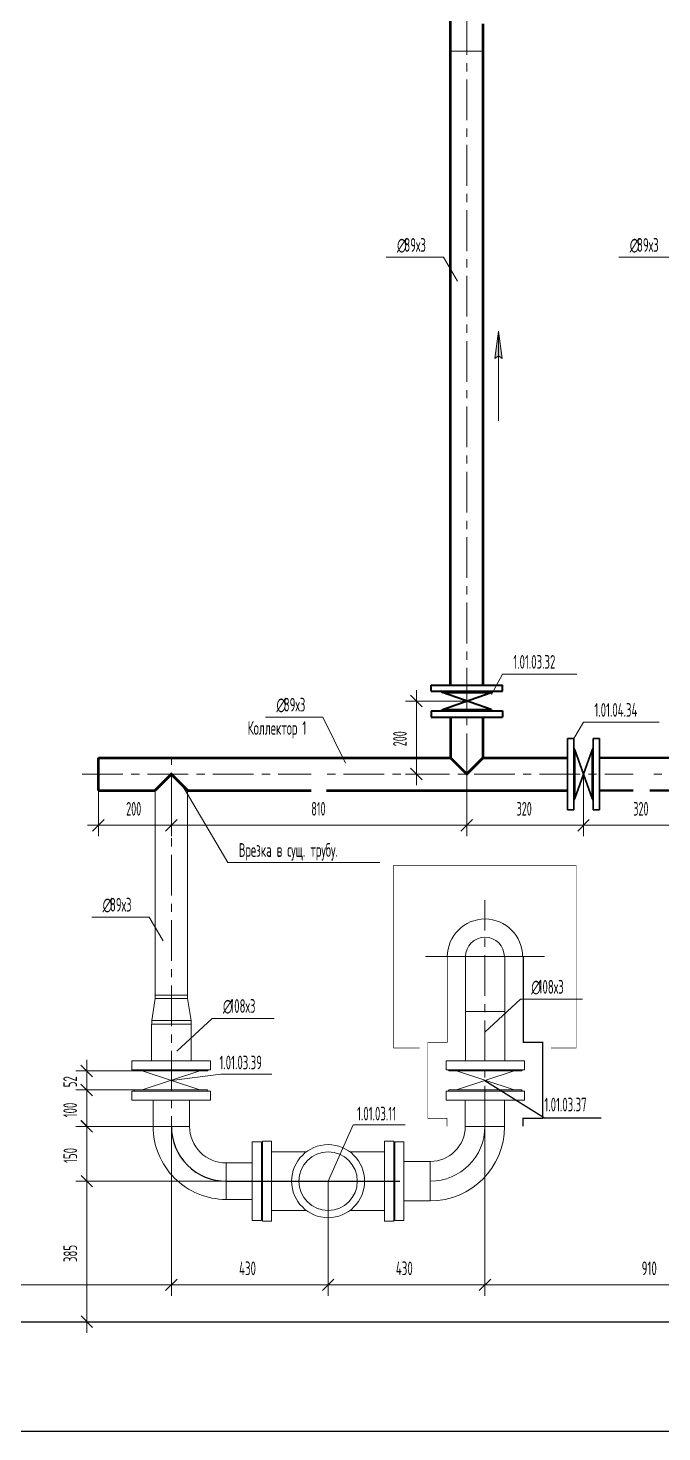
# Model space of a CAD drawing. Header units: millimetres. Extents: x -2281 to 17340, y -2563 to 4166.
# Drawn here: x 4305.1 to 4421, y 138.4 to 394.8 of the extents above; entities that cross this region are included whole.
import ezdxf

# ---------------------------------------------------------------- set-up
doc = ezdxf.new("R2010")
doc.units = ezdxf.units.MM
for name, pattern in [('K5LT32777', [0]), ('K5LT32784', [0]), ('K5LT32796', [0]), ('K5LT32802', [0]), ('K5LT32807', [0]), ('K5LT32808', [0]), ('K5LT32813', [50.8, 31.75, -6.35, 6.35, -6.35]), ('K5LT32817', [100.2, 50, -25, 0.2, -25]), ('K5LT32828', [0]), ('K5LT_AXLED', [11.939881, 7.439881, -1.5, 1.5, -1.5]), ('K5LT_THIN', [0])]:
    doc.linetypes.add(name, pattern=pattern)
doc.layers.add('Системный слой', color=7, linetype='Continuous')
doc.styles.add('KDIMTEXTSTYLE', font='GOST_AU.SHX', dxfattribs={"width": 0.96, "oblique": 15, "height": 5})
doc.styles.add('KTEXTSTYLE', font='GOST_AU.SHX', dxfattribs={"width": 0.96, "height": 5})
doc.dimstyles.new('KDIMSTYLE (0.07)', dxfattribs={"dimtxt": 5, "dimasz": 1, "dimexe": 2, "dimexo": 0, "dimgap": 1, "dimtad": 1, "dimlfac": 15, "dimtxsty": 'KDIMTEXTSTYLE', "dimsah": 1, "dimcen": 0, "dimdle": 1, "dimadec": 0, "dimazin": 0, "dimtfac": 0.667, "dimtmove": 0, "dimatfit": 3, "dimfxl": 1, "dimtvp": 1, "dimtolj": 1, "dimtzin": 0, "dimarcsym": 0})

# ---------------------------------------------------------------- blocks, each defined once
blk = doc.blocks.new('U312')
at = {"layer": 'Системный слой', "color": 7, "linetype": 'K5LT_THIN', "lineweight": 13}
for p, q in [((4381.55, 200.7), (4395.88, 200.7)), ((4381.55, 200.7), (4381.55, 199.03)), ((4382.1, 200.9), (4381.93, 200.7)), ((4395.34, 200.9), (4382.1, 200.9)), ((4382.72, 200.9), (4394.72, 200.9)), ((4395.34, 200.9), (4395.51, 200.7)), ((4395.88, 200.7), (4395.88, 199.03)), ((4381.55, 199.03), (4395.88, 199.03))]:
    blk.add_line(p, q, dxfattribs=at)
blk = doc.blocks.new('U311')
at = {"layer": 'Системный слой'}
blk.add_blockref('U312', (0, 0), dxfattribs=at)
blk = doc.blocks.new('U313')
at = {"layer": 'Системный слой', "color": 7, "linetype": 'K5LT_THIN', "lineweight": 13}
for p, q in [((4383.45, 204.37), (4393.98, 204.37)), ((4383.45, 204.37), (4393.98, 200.9)), ((4383.45, 200.9), (4393.98, 204.37)), ((4393.98, 200.9), (4383.45, 200.9))]:
    blk.add_line(p, q, dxfattribs=at)
blk = doc.blocks.new('U314')
at = {"layer": 'Системный слой', "color": 7, "linetype": 'K5LT_THIN', "lineweight": 13}
for p, q in [((4385.06, 194.24), (4392.26, 194.24)), ((4378.66, 187.84), (4378.66, 180.64))]:
    blk.add_line(p, q, dxfattribs=at)
for radius in [10, 13.6, 6.4]:
    blk.add_arc((4378.66, 194.24), radius, 270, 0, dxfattribs=at)
blk = doc.blocks.new('U316')
at = {"layer": 'Системный слой', "color": 7, "linetype": 'K5LT_THIN', "lineweight": 13}
for p, q in [((4381.55, 204.57), (4381.55, 206.23)), ((4381.55, 206.23), (4395.88, 206.23)), ((4395.88, 204.57), (4395.88, 206.23)), ((4381.55, 204.57), (4395.88, 204.57)), ((4382.1, 204.37), (4381.93, 204.57)), ((4395.34, 204.37), (4382.1, 204.37)), ((4382.72, 204.37), (4394.72, 204.37)), ((4395.34, 204.37), (4395.51, 204.57))]:
    blk.add_line(p, q, dxfattribs=at)
blk = doc.blocks.new('U315')
at = {"layer": 'Системный слой'}
blk.add_blockref('U316', (0, 0), dxfattribs=at)
blk = doc.blocks.new('U318')
at = {"layer": 'Системный слой', "color": 7, "linetype": 'K5LT_THIN', "lineweight": 13}
for p, q in [((4372, 190.86), (4372.2, 191.02)), ((4372, 190.86), (4372, 177.61)), ((4372, 178.24), (4372, 190.24)), ((4372.2, 177.07), (4372.2, 191.4)), ((4372.2, 191.4), (4373.86, 191.4)), ((4373.86, 177.07), (4373.86, 191.4)), ((4372, 177.61), (4372.2, 177.45)), ((4372.2, 177.07), (4373.86, 177.07))]:
    blk.add_line(p, q, dxfattribs=at)
blk = doc.blocks.new('U317')
at = {"layer": 'Системный слой'}
blk.add_blockref('U318', (0, 0), dxfattribs=at)
blk = doc.blocks.new('U320')
at = {"layer": 'Системный слой', "color": 7, "linetype": 'K5LT_THIN', "lineweight": 13}
for p, q in [((4346.13, 177.07), (4346.13, 191.4)), ((4347.8, 191.4), (4346.13, 191.4)), ((4347.8, 177.07), (4347.8, 191.4)), ((4348, 190.86), (4347.8, 191.02)), ((4348, 190.86), (4348, 177.61)), ((4348, 178.24), (4348, 190.24)), ((4347.8, 177.07), (4346.13, 177.07)), ((4348, 177.61), (4347.8, 177.45))]:
    blk.add_line(p, q, dxfattribs=at)
blk = doc.blocks.new('U319')
at = {"layer": 'Системный слой'}
blk.add_blockref('U320', (0, 0), dxfattribs=at)
blk = doc.blocks.new('U322')
at = {"layer": 'Системный слой', "color": 7, "linetype": 'K5LT_THIN', "lineweight": 13}
for p, q in [((4338.47, 200.7), (4324.13, 200.7)), ((4324.13, 200.7), (4324.13, 199.03)), ((4324.68, 200.9), (4324.51, 200.7)), ((4324.68, 200.9), (4337.92, 200.9)), ((4337.3, 200.9), (4325.3, 200.9)), ((4337.92, 200.9), (4338.09, 200.7)), ((4338.47, 200.7), (4338.47, 199.03)), ((4338.47, 199.03), (4324.13, 199.03))]:
    blk.add_line(p, q, dxfattribs=at)
blk = doc.blocks.new('U321')
at = {"layer": 'Системный слой'}
blk.add_blockref('U322', (0, 0), dxfattribs=at)
blk = doc.blocks.new('U323')
at = {"layer": 'Системный слой', "color": 7, "linetype": 'K5LT_THIN', "lineweight": 13}
for p, q in [((4336.57, 204.37), (4326.03, 204.37)), ((4336.57, 204.37), (4326.03, 200.9)), ((4336.57, 200.9), (4326.03, 204.37)), ((4326.03, 200.9), (4336.57, 200.9))]:
    blk.add_line(p, q, dxfattribs=at)
blk = doc.blocks.new('U325')
at = {"layer": 'Системный слой', "color": 7, "linetype": 'K5LT_THIN', "lineweight": 13}
for p, q in [((4338.47, 206.23), (4324.13, 206.23)), ((4324.13, 204.57), (4324.13, 206.23)), ((4338.47, 204.57), (4338.47, 206.23)), ((4338.47, 204.57), (4324.13, 204.57)), ((4324.68, 204.37), (4324.51, 204.57)), ((4324.68, 204.37), (4337.92, 204.37)), ((4337.3, 204.37), (4325.3, 204.37)), ((4337.92, 204.37), (4338.09, 204.57))]:
    blk.add_line(p, q, dxfattribs=at)
blk = doc.blocks.new('U324')
at = {"layer": 'Системный слой'}
blk.add_blockref('U325', (0, 0), dxfattribs=at)
blk = doc.blocks.new('U326')
at = {"layer": 'Системный слой', "color": 7, "linetype": 'K5LT_THIN', "lineweight": 13}
for p, q in [((4328.37, 218.23), (4334.3, 218.23)), ((4328.37, 217.57), (4328.37, 218.23)), ((4334.3, 217.57), (4334.3, 218.23)), ((4327.74, 213.57), (4328.37, 217.57)), ((4328.37, 217.57), (4334.3, 217.57)), ((4334.94, 213.57), (4334.3, 217.57)), ((4327.74, 212.9), (4327.74, 213.57)), ((4327.74, 213.57), (4334.94, 213.57)), ((4327.74, 212.9), (4334.94, 212.9)), ((4334.94, 212.9), (4334.94, 213.57))]:
    blk.add_line(p, q, dxfattribs=at)
blk = doc.blocks.new('U347')
at = {"layer": 'Системный слой', "color": 6, "linetype": 'K5LT32828', "lineweight": 30, "true_color": 0xff00ff}
for p, q in [((4404.89, 265.07), (4403.76, 265.07)), ((4403.76, 265.07), (4403.76, 252.07)), ((4403.76, 264.62), (4403.76, 263.14)), ((4404.89, 265.07), (4404.89, 252.07)), ((4408.45, 265.07), (4408.45, 252.07)), ((4408.45, 265.07), (4409.58, 265.07)), ((4409.58, 265.07), (4409.58, 252.07)), ((4409.58, 264.62), (4409.58, 263.14)), ((4405.09, 263), (4404.89, 263.3)), ((4405.09, 263), (4408.25, 254.14)), ((4405.09, 254.14), (4408.25, 263)), ((4405.09, 263), (4405.09, 254.14)), ((4408.25, 263), (4408.45, 263.3)), ((4408.25, 263), (4408.25, 254.14)), ((4405.09, 254.14), (4404.89, 253.84)), ((4408.25, 254.14), (4408.45, 253.84)), ((4404.89, 252.07), (4403.76, 252.07)), ((4408.45, 252.07), (4409.58, 252.07))]:
    blk.add_line(p, q, dxfattribs=at)
blk = doc.blocks.new('U348')
at = {"layer": 'Системный слой', "color": 200, "linetype": 'K5LT32808', "lineweight": 35, "true_color": 0xbf00ff}
for p, q in [((4378.84, 273.69), (4378.84, 274.83)), ((4378.84, 274.83), (4391.84, 274.83)), ((4379.29, 274.83), (4380.77, 274.83)), ((4391.84, 273.69), (4391.84, 274.83)), ((4378.84, 273.69), (4391.84, 273.69)), ((4380.91, 273.49), (4380.61, 273.69)), ((4380.91, 270.34), (4389.77, 273.49)), ((4389.77, 270.34), (4380.91, 273.49)), ((4380.91, 273.49), (4389.77, 273.49)), ((4389.77, 273.49), (4390.07, 273.69)), ((4378.84, 270.14), (4391.84, 270.14)), ((4378.84, 270.14), (4378.84, 269)), ((4380.91, 270.34), (4380.61, 270.14)), ((4380.91, 270.34), (4389.77, 270.34)), ((4389.77, 270.34), (4390.07, 270.14)), ((4391.84, 270.14), (4391.84, 269)), ((4378.84, 269), (4391.84, 269)), ((4379.29, 269), (4380.77, 269))]:
    blk.add_line(p, q, dxfattribs=at)
blk = doc.blocks.new('D12')
at = {"layer": 'Системный слой', "color": 7, "linetype": 'K5LT_THIN', "lineweight": 13}
for p, q in [((4318, 261.54), (4318, 247.22)), ((4331.34, 258.57), (4331.34, 247.22)), ((4318, 249.22), (4316, 249.22)), ((4319.07, 250.28), (4316.94, 248.16)), ((4330.28, 248.16), (4332.4, 250.28)), ((4331.34, 249.22), (4333.34, 249.22))]:
    blk.add_line(p, q, dxfattribs=at)
blk.add_wipeout([(4323.08, 250.22), (4323.08, 253.79), (4326.13, 253.79), (4326.13, 250.22)]).dxf.layer = 'Системный слой'
blk.add_line((4331.34, 249.22), (4318, 249.22), dxfattribs=at)
at = {"layer": 'Системный слой', "color": 7, "insert": (4323.08, 253.49), "char_height": 2.5, "attachment_point": 1, "style": 'KTEXTSTYLE'}
blk.add_mtext('\\H3.5;\\W0.965;\\Q15;\\Q0;\\W0.665;\\H2.50;200', dxfattribs=at)
blk = doc.blocks.new('KDIMARROW_03')
at = {"layer": 'Системный слой', "color": 0, "linetype": 'K5LT_THIN', "lineweight": 13}
for p, q in [((-1.06, -1.06), (1.06, 1.06)), ((0, 0), (-1, 0)), ((0, 0), (2, 0))]:
    blk.add_line(p, q, dxfattribs=at)
blk = doc.blocks.new('D13')
at = {"layer": 'Системный слой', "color": 7, "linetype": 'K5LT_THIN', "lineweight": 13}
for p, q in [((4331.34, 258.57), (4331.34, 247.22)), ((4385.34, 258.57), (4385.34, 247.22)), ((4331.34, 249.22), (4329.34, 249.22)), ((4332.4, 250.28), (4330.28, 248.16)), ((4385.34, 249.22), (4331.34, 249.22)), ((4384.28, 248.16), (4386.4, 250.28)), ((4385.34, 249.22), (4387.34, 249.22))]:
    blk.add_line(p, q, dxfattribs=at)
at = {"layer": 'Системный слой', "color": 7, "insert": (4356.92, 253.49), "char_height": 2.5, "attachment_point": 1, "style": 'KTEXTSTYLE'}
blk.add_mtext('\\H3.5;\\W0.965;\\Q15;\\Q0;\\W0.665;\\H2.50;810', dxfattribs=at)
blk.add_wipeout([(4356.92, 255.22), (4356.92, 258.79), (4359.65, 258.79), (4359.65, 255.22)]).dxf.layer = 'Системный слой'
blk = doc.blocks.new('D14')
at = {"layer": 'Системный слой', "color": 7, "linetype": 'K5LT_THIN', "lineweight": 13}
for p, q in [((4385.34, 258.57), (4385.34, 247.22)), ((4406.67, 258.57), (4406.67, 247.22)), ((4385.34, 249.22), (4383.34, 249.22)), ((4386.4, 250.28), (4384.28, 248.16)), ((4405.61, 248.16), (4407.73, 250.28)), ((4406.67, 249.22), (4408.67, 249.22))]:
    blk.add_line(p, q, dxfattribs=at)
blk.add_wipeout([(4394.45, 250.22), (4394.45, 253.79), (4397.43, 253.79), (4397.43, 250.22)]).dxf.layer = 'Системный слой'
blk.add_line((4406.67, 249.22), (4385.34, 249.22), dxfattribs=at)
at = {"layer": 'Системный слой', "color": 7, "insert": (4394.45, 253.49), "char_height": 2.5, "attachment_point": 1, "style": 'KTEXTSTYLE'}
blk.add_mtext('\\H3.5;\\W0.965;\\Q15;\\Q0;\\W0.665;\\H2.50;320', dxfattribs=at)
blk = doc.blocks.new('D15')
at = {"layer": 'Системный слой', "color": 7, "linetype": 'K5LT_THIN', "lineweight": 13}
for p, q in [((4406.67, 258.57), (4406.67, 247.22)), ((4428, 258.57), (4428, 247.22)), ((4406.67, 249.22), (4404.67, 249.22)), ((4407.73, 250.28), (4405.61, 248.16)), ((4428, 249.22), (4406.67, 249.22)), ((4426.94, 248.16), (4429.07, 250.28)), ((4428, 249.22), (4430, 249.22))]:
    blk.add_line(p, q, dxfattribs=at)
at = {"layer": 'Системный слой', "color": 7, "insert": (4415.78, 253.49), "char_height": 2.5, "attachment_point": 1, "style": 'KTEXTSTYLE'}
blk.add_mtext('\\H3.5;\\W0.965;\\Q15;\\Q0;\\W0.665;\\H2.50;320', dxfattribs=at)
blk.add_wipeout([(4415.78, 255.22), (4415.78, 258.79), (4418.77, 258.79), (4418.77, 255.22)]).dxf.layer = 'Системный слой'
blk = doc.blocks.new('D18')
at = {"layer": 'Системный слой', "color": 7, "linetype": 'K5LT_THIN', "lineweight": 13}
for p, q in [((4385.34, 271.91), (4374.14, 271.91)), ((4377.2, 270.85), (4375.08, 272.98)), ((4376.14, 271.91), (4376.14, 273.91)), ((4375.08, 259.63), (4377.2, 257.51)), ((4380.22, 258.57), (4374.14, 258.57)), ((4376.14, 258.57), (4376.14, 256.57))]:
    blk.add_line(p, q, dxfattribs=at)
blk.add_wipeout([(4375.14, 263.65), (4371.57, 263.65), (4371.57, 266.7), (4375.14, 266.7)]).dxf.layer = 'Системный слой'
blk.add_line((4376.14, 271.91), (4376.14, 258.57), dxfattribs=at)
at = {"layer": 'Системный слой', "color": 7, "insert": (4371.87, 263.65), "char_height": 2.5, "attachment_point": 1, "rotation": 90, "style": 'KTEXTSTYLE'}
blk.add_mtext('\\H3.5;\\W0.965;\\Q15;\\Q0;\\W0.665;\\H2.50;200', dxfattribs=at)
blk = doc.blocks.new('U600')
at = {"layer": 'Системный слой'}
blk.add_hatch(color=7, dxfattribs=at).paths.add_polyline_path([(4391.78, 334.47), (4391.12, 339.47), (4390.46, 334.47), (4391.12, 334.97)])
at = {"layer": 'Системный слой', "color": 7, "linetype": 'K5LT_THIN', "lineweight": 13}
for p, q in [((4390.46, 334.47), (4391.12, 339.47)), ((4391.12, 339.47), (4391.78, 334.47)), ((4391.12, 323.09), (4391.12, 339.47)), ((4391.12, 334.97), (4390.46, 334.47)), ((4391.78, 334.47), (4391.12, 334.97))]:
    blk.add_line(p, q, dxfattribs=at)
blk = doc.blocks.new('U654')
at = {"layer": 'Системный слой', "color": 7, "linetype": 'K5LT_THIN', "lineweight": 13}
for q in [(4370.59, 352.95), (4383.66, 348.62)]:
    blk.add_line((4381.07, 352.95), q, dxfattribs=at)
at = {"layer": 'Системный слой', "color": 7, "char_height": 2.5, "attachment_point": 1, "style": 'KTEXTSTYLE'}
for s, insert in [('\\H3.5;\\W0.965;\\Q15;\\Q0;\\W0.715;\\H2.50;∅', (4372.59, 356.45)), ('\\H3.5;\\W0.965;\\Q15;\\Q0;\\W0.715;\\H2.50;89х3', (4373.91, 356.45))]:
    blk.add_mtext(s, dxfattribs=dict(at, insert=insert))
blk = doc.blocks.new('U655')
at = {"layer": 'Системный слой', "color": 7, "linetype": 'K5LT_THIN', "lineweight": 13}
for q in [(4413.13, 352.95), (4426.2, 348.62)]:
    blk.add_line((4423.61, 352.95), q, dxfattribs=at)
at = {"layer": 'Системный слой', "color": 7, "char_height": 2.5, "attachment_point": 1, "style": 'KTEXTSTYLE'}
for s, insert in [('\\H3.5;\\W0.965;\\Q15;\\Q0;\\W0.715;\\H2.50;∅', (4415.13, 356.45)), ('\\H3.5;\\W0.965;\\Q15;\\Q0;\\W0.715;\\H2.50;89х3', (4416.45, 356.45))]:
    blk.add_mtext(s, dxfattribs=dict(at, insert=insert))
blk = doc.blocks.new('U657')
at = {"layer": 'Системный слой', "color": 7, "linetype": 'K5LT_THIN', "lineweight": 13}
for q in [(4348.55, 269), (4363.17, 260.57)]:
    blk.add_line((4359.03, 269), q, dxfattribs=at)
at = {"layer": 'Системный слой', "color": 7, "char_height": 2.5, "attachment_point": 1, "style": 'KTEXTSTYLE'}
for s, insert in [('\\H3.5;\\W0.965;\\Q15;\\Q0;\\W0.715;\\H2.50;∅', (4350.55, 272.5)), ('\\H3.5;\\W0.965;\\Q15;\\Q0;\\W0.715;\\H2.50;89х3', (4351.87, 272.5))]:
    blk.add_mtext(s, dxfattribs=dict(at, insert=insert))
blk = doc.blocks.new('U658')
at = {"layer": 'Системный слой', "color": 7, "linetype": 'K5LT_THIN', "lineweight": 13}
for q in [(4316.78, 232.47), (4329.85, 228.14)]:
    blk.add_line((4327.26, 232.47), q, dxfattribs=at)
at = {"layer": 'Системный слой', "color": 7, "char_height": 2.5, "attachment_point": 1, "style": 'KTEXTSTYLE'}
for s, insert in [('\\H3.5;\\W0.965;\\Q15;\\Q0;\\W0.715;\\H2.50;∅', (4318.78, 235.97)), ('\\H3.5;\\W0.965;\\Q15;\\Q0;\\W0.715;\\H2.50;89х3', (4320.1, 235.97))]:
    blk.add_mtext(s, dxfattribs=dict(at, insert=insert))
blk = doc.blocks.new('U672')
at = {"layer": 'Системный слой', "color": 7, "linetype": 'K5LT_THIN', "lineweight": 13}
for q in [(4332.31, 207.97), (4350.12, 213.97)]:
    blk.add_line((4338.77, 213.97), q, dxfattribs=at)
at = {"layer": 'Системный слой', "color": 7, "char_height": 2.5, "attachment_point": 1, "style": 'KTEXTSTYLE'}
for s, insert in [('\\H3.5;\\W0.965;\\Q15;\\Q0;\\W0.715;\\H2.50;∅', (4340.77, 217.47)), ('\\H3.5;\\W0.965;\\Q15;\\Q0;\\W0.715;\\H2.50;108х3', (4342.1, 217.47))]:
    blk.add_mtext(s, dxfattribs=dict(at, insert=insert))
blk = doc.blocks.new('U673')
at = {"layer": 'Системный слой', "color": 7, "linetype": 'K5LT_THIN', "lineweight": 13}
for q in [(4388.66, 211.47), (4406.47, 217.47)]:
    blk.add_line((4395.13, 217.47), q, dxfattribs=at)
at = {"layer": 'Системный слой', "color": 7, "char_height": 2.5, "attachment_point": 1, "style": 'KTEXTSTYLE'}
for s, insert in [('\\H3.5;\\W0.965;\\Q15;\\Q0;\\W0.715;\\H2.50;∅', (4397.13, 220.97)), ('\\H3.5;\\W0.965;\\Q15;\\Q0;\\W0.715;\\H2.50;108х3', (4398.45, 220.97))]:
    blk.add_mtext(s, dxfattribs=dict(at, insert=insert))
blk = doc.blocks.new('D141')
at = {"layer": 'Системный слой', "color": 7, "linetype": 'K5LT_THIN', "lineweight": 13}
for p, q in [((4198.95, 183.18), (4196.83, 185.3)), ((4197.89, 184.24), (4197.89, 186.24)), ((4223.34, 184.24), (4195.89, 184.24)), ((4197.89, 158.57), (4197.89, 184.24)), ((4196.83, 159.63), (4198.95, 157.51)), ((4320.84, 158.57), (4195.89, 158.57)), ((4197.89, 158.57), (4197.89, 156.57))]:
    blk.add_line(p, q, dxfattribs=at)
at = {"layer": 'Системный слой', "color": 7, "insert": (4193.62, 169.45), "char_height": 2.5, "attachment_point": 1, "rotation": 90, "style": 'KTEXTSTYLE'}
blk.add_mtext('\\H3.5;\\W0.965;\\Q15;\\Q0;\\W0.715;\\H2.50;385', dxfattribs=at)
blk.add_wipeout([(4191.89, 169.45), (4188.32, 169.45), (4188.32, 173.2), (4191.89, 173.2)]).dxf.layer = 'Системный слой'
blk = doc.blocks.new('D144')
at = {"layer": 'Системный слой', "color": 7, "linetype": 'K5LT_THIN', "lineweight": 13}
for p, q in [((4316.95, 193.17), (4314.83, 195.3)), ((4315.89, 194.24), (4315.89, 196.24)), ((4331.34, 194.24), (4313.89, 194.24)), ((4315.89, 184.24), (4315.89, 194.24)), ((4314.83, 185.3), (4316.95, 183.18)), ((4335.14, 184.24), (4313.89, 184.24)), ((4315.89, 184.24), (4315.89, 182.24))]:
    blk.add_line(p, q, dxfattribs=at)
at = {"layer": 'Системный слой', "color": 7, "insert": (4311.62, 187.55), "char_height": 2.5, "attachment_point": 1, "rotation": 90, "style": 'KTEXTSTYLE'}
blk.add_mtext('\\H3.5;\\W0.965;\\Q15;\\Q0;\\W0.715;\\H2.50;150', dxfattribs=at)
blk.add_wipeout([(4309.89, 187.55), (4306.32, 187.55), (4306.32, 190.79), (4309.89, 190.79)]).dxf.layer = 'Системный слой'
blk = doc.blocks.new('D145')
at = {"layer": 'Системный слой', "color": 7, "linetype": 'K5LT_THIN', "lineweight": 13}
for p, q in [((4316.95, 183.18), (4314.83, 185.3)), ((4315.89, 184.24), (4315.89, 186.24)), ((4341.34, 184.24), (4313.89, 184.24)), ((4315.89, 158.57), (4315.89, 184.24)), ((4314.83, 159.63), (4316.95, 157.51)), ((4438.84, 158.57), (4313.89, 158.57)), ((4315.89, 158.57), (4315.89, 156.57))]:
    blk.add_line(p, q, dxfattribs=at)
at = {"layer": 'Системный слой', "color": 7, "insert": (4311.62, 169.45), "char_height": 2.5, "attachment_point": 1, "rotation": 90, "style": 'KTEXTSTYLE'}
blk.add_mtext('\\H3.5;\\W0.965;\\Q15;\\Q0;\\W0.715;\\H2.50;385', dxfattribs=at)
blk.add_wipeout([(4309.89, 169.45), (4306.32, 169.45), (4306.32, 173.2), (4309.89, 173.2)]).dxf.layer = 'Системный слой'
blk = doc.blocks.new('D146')
at = {"layer": 'Системный слой', "color": 7, "linetype": 'K5LT_THIN', "lineweight": 13}
for p, q in [((4315.86, 200.9), (4315.86, 202.9)), ((4331.3, 200.9), (4313.86, 200.9)), ((4331.34, 194.24), (4313.86, 194.24)), ((4315.86, 194.24), (4315.86, 192.24))]:
    blk.add_line(p, q, dxfattribs=at)
blk.add_wipeout([(4314.61, 195.88), (4311.04, 195.88), (4311.04, 199.12), (4314.61, 199.12)]).dxf.layer = 'Системный слой'
for p, q in [((4316.92, 199.84), (4314.8, 201.96)), ((4315.86, 200.9), (4315.86, 194.24)), ((4314.8, 195.3), (4316.92, 193.17))]:
    blk.add_line(p, q, dxfattribs=at)
at = {"layer": 'Системный слой', "color": 7, "insert": (4311.59, 195.88), "char_height": 2.5, "attachment_point": 1, "rotation": 90, "style": 'KTEXTSTYLE'}
blk.add_mtext('\\H3.5;\\W0.965;\\Q15;\\Q0;\\W0.715;\\H2.50;100', dxfattribs=at)
blk = doc.blocks.new('D147')
blk.add_wipeout([(4314.61, 201.38), (4311.04, 201.38), (4311.04, 203.79), (4314.61, 203.79)]).dxf.layer = 'Системный слой'
at = {"layer": 'Системный слой', "color": 7, "linetype": 'K5LT_THIN', "lineweight": 13}
for p, q in [((4316.92, 203.31), (4314.8, 205.43)), ((4315.86, 204.37), (4315.86, 206.37)), ((4331.3, 204.37), (4313.86, 204.37)), ((4315.86, 200.9), (4315.86, 204.37)), ((4331.3, 200.9), (4313.86, 200.9)), ((4314.8, 201.96), (4316.92, 199.84)), ((4315.86, 200.9), (4315.86, 198.9))]:
    blk.add_line(p, q, dxfattribs=at)
at = {"layer": 'Системный слой', "color": 7, "insert": (4311.59, 201.38), "char_height": 2.5, "attachment_point": 1, "rotation": 90, "style": 'KTEXTSTYLE'}
blk.add_mtext('\\H3.5;\\W0.965;\\Q15;\\Q0;\\W0.715;\\H2.50;52', dxfattribs=at)
blk = doc.blocks.new('U707')
at = {"layer": 'Системный слой', "color": 7, "linetype": 'K5LT_THIN', "lineweight": 13}
for q in [(4333.25, 256.65), (4369.42, 242.46)]:
    blk.add_line((4341.67, 242.46), q, dxfattribs=at)
at = {"layer": 'Системный слой', "color": 7, "insert": (4343.67, 245.96), "char_height": 2.5, "attachment_point": 1, "style": 'KTEXTSTYLE'}
blk.add_mtext('\\H3.5;\\W0.965;\\Q15;\\Q0;\\W0.715;\\H2.50;Врезка в сущ. трубу.', dxfattribs=at)
blk = doc.blocks.new('D152')
at = {"layer": 'Системный слой', "color": 7, "linetype": 'K5LT_THIN', "lineweight": 13}
for p, q in [((4331.34, 194.24), (4331.34, 163.3)), ((4360, 178.9), (4360, 163.3)), ((4331.34, 165.3), (4329.34, 165.3)), ((4332.4, 166.36), (4330.28, 164.24)), ((4360, 165.3), (4331.34, 165.3)), ((4358.94, 164.24), (4361.06, 166.36)), ((4360, 165.3), (4362, 165.3))]:
    blk.add_line(p, q, dxfattribs=at)
at = {"layer": 'Системный слой', "color": 7, "insert": (4343.72, 169.57), "char_height": 2.5, "attachment_point": 1, "style": 'KTEXTSTYLE'}
blk.add_mtext('\\H3.5;\\W0.965;\\Q15;\\Q0;\\W0.715;\\H2.50;430', dxfattribs=at)
blk.add_wipeout([(4343.72, 171.3), (4343.72, 174.87), (4347.46, 174.87), (4347.46, 171.3)]).dxf.layer = 'Системный слой'
blk = doc.blocks.new('D153')
at = {"layer": 'Системный слой', "color": 7, "linetype": 'K5LT_THIN', "lineweight": 13}
for p, q in [((4388.66, 194.24), (4388.66, 163.3)), ((4360, 184.24), (4360, 163.3)), ((4360, 165.3), (4358, 165.3)), ((4361.06, 166.36), (4358.94, 164.24)), ((4388.66, 165.3), (4360, 165.3)), ((4387.6, 164.24), (4389.72, 166.36)), ((4388.66, 165.3), (4390.66, 165.3))]:
    blk.add_line(p, q, dxfattribs=at)
at = {"layer": 'Системный слой', "color": 7, "insert": (4372.38, 169.57), "char_height": 2.5, "attachment_point": 1, "style": 'KTEXTSTYLE'}
blk.add_mtext('\\H3.5;\\W0.965;\\Q15;\\Q0;\\W0.715;\\H2.50;430', dxfattribs=at)
blk.add_wipeout([(4372.38, 171.3), (4372.38, 174.87), (4376.13, 174.87), (4376.13, 171.3)]).dxf.layer = 'Системный слой'
blk = doc.blocks.new('D158')
at = {"layer": 'Системный слой', "color": 7, "linetype": 'K5LT_THIN', "lineweight": 13}
for p, q in [((4388.66, 194.24), (4388.66, 163.3)), ((4449.34, 194.24), (4449.34, 163.3)), ((4388.66, 165.3), (4386.66, 165.3)), ((4389.72, 166.36), (4387.6, 164.24)), ((4388.66, 165.3), (4449.34, 165.3)), ((4448.28, 164.24), (4450.4, 166.36)), ((4449.34, 165.3), (4451.34, 165.3))]:
    blk.add_line(p, q, dxfattribs=at)
at = {"layer": 'Системный слой', "color": 7, "insert": (4417.31, 169.57), "char_height": 2.5, "attachment_point": 1, "style": 'KTEXTSTYLE'}
blk.add_mtext('\\H3.5;\\W0.965;\\Q15;\\Q0;\\W0.715;\\H2.50;910', dxfattribs=at)
blk.add_wipeout([(4417.31, 171.3), (4417.31, 174.87), (4420.55, 174.87), (4420.55, 171.3)]).dxf.layer = 'Системный слой'
blk = doc.blocks.new('D159')
at = {"layer": 'Системный слой', "color": 7, "linetype": 'K5LT_THIN', "lineweight": 13}
for p, q in [((4270.66, 193.4), (4270.66, 163.3)), ((4331.34, 194.24), (4331.34, 163.3)), ((4270.66, 165.3), (4268.66, 165.3)), ((4271.72, 166.36), (4269.6, 164.24)), ((4270.66, 165.3), (4331.34, 165.3)), ((4330.28, 164.24), (4332.4, 166.36)), ((4331.34, 165.3), (4333.34, 165.3))]:
    blk.add_line(p, q, dxfattribs=at)
at = {"layer": 'Системный слой', "color": 7, "insert": (4299.31, 169.57), "char_height": 2.5, "attachment_point": 1, "style": 'KTEXTSTYLE'}
blk.add_mtext('\\H3.5;\\W0.965;\\Q15;\\Q0;\\W0.715;\\H2.50;910', dxfattribs=at)
blk.add_wipeout([(4299.31, 171.3), (4299.31, 174.87), (4302.55, 174.87), (4302.55, 171.3)]).dxf.layer = 'Системный слой'
blk = doc.blocks.new('U710')
at = {"layer": 'Системный слой', "color": 7, "linetype": 'K5LT_THIN', "lineweight": 13}
for q in [(4404.89, 265.07), (4420.53, 268.04)]:
    blk.add_line((4406.67, 268.04), q, dxfattribs=at)
at = {"layer": 'Системный слой', "color": 7, "insert": (4408.67, 271.54), "char_height": 2.5, "attachment_point": 1, "style": 'KTEXTSTYLE'}
blk.add_mtext('\\H3.5;\\W0.965;\\Q15;\\Q0;\\W0.715;\\H2.50;{\\c255;1.01.04.34}', dxfattribs=at)
blk = doc.blocks.new('U711')
at = {"layer": 'Системный слой', "color": 7, "linetype": 'K5LT_THIN', "lineweight": 13}
for q in [(4389.84, 273.08), (4405.43, 276.82)]:
    blk.add_line((4391.84, 276.82), q, dxfattribs=at)
at = {"layer": 'Системный слой', "color": 7, "insert": (4393.84, 280.32), "char_height": 2.5, "attachment_point": 1, "style": 'KTEXTSTYLE'}
blk.add_mtext('\\H3.5;\\W0.965;\\Q15;\\Q0;\\W0.715;\\H2.50;{\\c255;1.01.03.32}', dxfattribs=at)

msp = doc.modelspace()

# ---------------------------------------------------------------- linework, layer by layer
at = {"layer": 'Системный слой', "color": 30, "linetype": 'K5LT_AXLED', "lineweight": 13, "true_color": 0xff8000}
for p, q in [((4385.33845, 258.56929), (4385.33848, 402.18483)), ((4331.33801, 188.64622), (4331.33801, 261.53596)), ((4315.05708, 258.56929), (4468.45708, 258.56929)), ((4388.66336, 194.20386), (4388.66336, 235.53719))]:
    msp.add_line(p, q, dxfattribs=at)
at = {"layer": 'Системный слой', "color": 200, "linetype": 'K5LT32784', "lineweight": 50, "true_color": 0xbf00ff}
for p, q in [((4382.37178, 274.82648), (4382.37181, 398.56929)), ((4388.30511, 274.82648), (4388.30511, 395.60262)), ((4382.37134, 269.00262), (4382.37134, 261.53596)), ((4388.30468, 269.00262), (4388.30468, 261.53596)), ((4318.00468, 261.53596), (4382.37134, 261.53596)), ((4318.00468, 255.60262), (4318.00468, 261.53596)), ((4388.30468, 261.53596), (4403.75919, 261.53596)), ((4318.00468, 255.60262), (4328.37091, 255.60262)), ((4334.30424, 255.60262), (4403.75919, 255.60262))]:
    msp.add_line(p, q, dxfattribs=at)
at = {"layer": 'Системный слой', "color": 7, "linetype": 'K5LT_THIN', "lineweight": 13}
for p, q in [((4388.30515, 390.56929), (4382.37181, 390.56929)), ((4328.37092, 218.23495), (4328.37101, 255.60272)), ((4334.30424, 218.23495), (4334.30433, 255.60262)), ((4377.77219, 225.23596), (4399.55453, 225.23596)), ((4385.11767, 225.23596), (4385.11767, 206.23495)), ((4392.31767, 225.23596), (4392.31767, 206.23495)), ((4327.73757, 212.90162), (4327.73757, 206.23495)), ((4334.93757, 212.90162), (4334.93757, 206.23495)), ((4385.11767, 215.23596), (4392.31767, 215.23596)), ((4331.33801, 202.64756), (4340.37824, 203.8003)), ((4340.37824, 203.8003), (4349.71748, 203.8003)), ((4328.00431, 199.03495), (4328.00431, 194.16631)), ((4334.67098, 199.03495), (4334.67098, 194.13744)), ((4385.06336, 199.03495), (4385.06336, 194.23596)), ((4392.26336, 199.03495), (4392.26336, 194.23596)), ((4334.67134, 194.23602), (4328.00468, 194.23602)), ((4359.9967, 184.23596), (4364.57926, 194.52857)), ((4374.08044, 194.52857), (4364.61638, 194.52857)), ((4347.9967, 176.90262), (4347.9967, 191.56929)), ((4347.9967, 191.56929), (4349.66336, 191.56929)), ((4349.66336, 176.90262), (4349.66336, 191.56929)), ((4370.33003, 176.90262), (4370.33003, 191.56929)), ((4370.33003, 191.56929), (4371.9967, 191.56929)), ((4371.9967, 176.90262), (4371.9967, 191.56929)), ((4341.35401, 187.56937), (4346.13003, 187.56937)), ((4341.35401, 187.56937), (4341.35401, 180.9027)), ((4349.66336, 189.56929), (4355.9967, 189.56929)), ((4363.9967, 189.56929), (4370.33003, 189.56929)), ((4373.86336, 187.83596), (4378.66336, 187.83596)), ((4341.33801, 180.90269), (4346.13003, 180.90269)), ((4373.86336, 180.63596), (4378.66336, 180.63596)), ((4347.9967, 176.90262), (4349.66336, 176.90262)), ((4349.66336, 178.90262), (4355.9967, 178.90262)), ((4363.9967, 178.90262), (4370.33003, 178.90262)), ((4370.33003, 176.90262), (4371.9967, 176.90262))]:
    msp.add_line(p, q, dxfattribs=at)
at = {"layer": 'Системный слой', "color": 6, "linetype": 'K5LT32802', "lineweight": 40, "true_color": 0xff00ff}
for p, q in [((4409.58306, 261.53596), (4425.03757, 261.53596)), ((4409.58306, 255.60262), (4446.37091, 255.60262))]:
    msp.add_line(p, q, dxfattribs=at)
at = {"layer": 'Системный слой', "color": 7, "linetype": 'K5LT32777', "lineweight": 25}
for p, q in [((4388.66336, 202.61708), (4399.52432, 195.79347)), ((4399.52432, 195.79347), (4409.92432, 195.79347))]:
    msp.add_line(p, q, dxfattribs=at)
at = {"layer": 'Системный слой', "color": 191, "linetype": 'K5LT32813', "lineweight": 25, "true_color": 0xbf7fff}
msp.add_line((4341.35401, 184.23596), (4378.66336, 184.23596), dxfattribs=at)
at = {"layer": 'Системный слой', "color": 6, "linetype": 'K5LT32807', "lineweight": 25, "true_color": 0xff00ff}
msp.add_line((4057.40069, 158.56929), (4560.33003, 158.56929), dxfattribs=at)
at = {"layer": 'Системный слой', "color": 6, "linetype": 'K5LT32807', "true_color": 0xff00ff, "const_width": 0.25}
msp.add_lwpolyline([(4057.40069, 138.56929), (4580.33003, 138.56929), (4580.33003, 452.3625)], dxfattribs=at)
at = {"layer": 'Системный слой', "color": 200, "linetype": 'K5LT32784', "true_color": 0xbf00ff, "const_width": 0.5}
for points in [[(4382.37134, 261.53596), (4385.33845, 258.56929), (4388.30468, 261.53596)], [(4328.37091, 255.60262), (4331.33801, 258.56929), (4334.30424, 255.60262)]]:
    msp.add_lwpolyline(points, dxfattribs=at)
at = {"layer": 'Системный слой', "color": 7, "linetype": 'K5LT_THIN', "const_width": 0.11}
for points in [[(4376.70898, 208.56929), (4371.9967, 208.56929), (4371.9967, 241.90262), (4405.33003, 241.90262), (4405.33003, 208.56929), (4400.72214, 208.56929)], [(4381.73003, 194.23596), (4381.73003, 195.70162), (4378.21767, 195.70162), (4378.21767, 209.56828), (4381.78434, 209.56828), (4381.78434, 225.23596)]]:
    msp.add_lwpolyline(points, dxfattribs=at)
at = {"layer": 'Системный слой', "color": 114, "linetype": 'K5LT32817', "true_color": 0x00a552, "const_width": 0.25}
msp.add_lwpolyline([(4395.65101, 225.23596), (4395.65101, 209.56828), (4399.21767, 209.56828), (4399.21767, 195.70162), (4395.5967, 195.70162), (4395.5967, 194.23596)], dxfattribs=at)
at = {"layer": 'Системный слой', "color": 7, "linetype": 'K5LT_THIN', "lineweight": 13}
for radius in [6.66667, 5.33333]:
    msp.add_circle((4359.9967, 184.23596), radius, dxfattribs=at)
for centre, radius, start, end in [((4388.66336, 225.23596), 6.87902, 0, 180), ((4388.66336, 225.23596), 3.54569, 0, 180), ((4341.33801, 194.23602), 13.33333, 180, 270.06874), ((4341.33801, 194.23602), 6.66667, 180, 270.13748)]:
    msp.add_arc(centre, radius, start, end, dxfattribs=at)
at = {"layer": 'Системный слой', "color": 191, "linetype": 'K5LT32796', "lineweight": 25, "true_color": 0xbf7fff}
msp.add_arc((4341.33801, 194.23602), 10, 180, 270.1145667, dxfattribs=at)

# ---------------------------------------------------------------- block references
at = {"layer": 'Системный слой'}
for name in ['U654', 'U655', 'U600', 'U711', 'U348', 'U657', 'U710', 'U347', 'U658', 'U673', 'U326', 'U672', 'U324', 'U315', 'U323', 'U313', 'U321', 'U311', 'U314', 'U319', 'U317']:
    msp.add_blockref(name, (0, 0), dxfattribs=at)

# ---------------------------------------------------------------- texts
at = {"layer": 'Системный слой', "color": 7, "char_height": 2.5, "attachment_point": 1, "style": 'KTEXTSTYLE'}
for s, insert in [('\\H3.5;\\W0.965;\\Q15;\\Q0;\\W0.715;\\H2.50;Коллектор 1', (4345.29172, 268.24634)), ('\\H3.5;\\W0.965;\\Q15;\\Q0;\\W0.715;\\H2.50;1.01.03.39', (4340.12634, 207.15835)), ('\\H3.5;\\W0.965;\\Q15;\\Q0;\\W0.715;\\H2.50;1.01.03.37', (4399.52432, 199.475))]:
    msp.add_mtext(s, dxfattribs=dict(at, insert=insert))

# ---------------------------------------------------------------- next in the draw order: dimensions: what is measured, and where the dimension line sits
at = {"layer": 'Системный слой', "color": 7}
dim = msp.add_linear_dim(base=(4331.33801, 249.21968), p1=(4318.00468, 261.53596), p2=(4331.33801, 258.56929), text='\\H50.0;\\W0.665;\\Q0;\\H50.0;\\W0.665;\\Q0;\\Q0;\\W0.455;\\H2.50;200\\Q0;\\H50.00;', dimstyle='KDIMSTYLE (0.07)', override={"dimexo": 0, "dimblk1": 'KDIMARROW_03', "dimblk2": 'KDIMARROW_03', "dimse1": 0, "dimse2": 0, "dimclrt": 7, "dimtolj": 1}, dxfattribs=at)
dim.commit()
dim.dimension.update_dxf_attribs({"geometry": 'D12', "text_midpoint": (4324.67134, 249.21968), "dimtype": 160})
dim = msp.add_linear_dim(base=(4197.89134, 158.56929), p1=(4223.33801, 184.23602), p2=(4320.83544, 158.56929), angle=90, text='\\H50.0;\\W0.965;\\Q0;\\H50.0;\\W0.965;\\Q0;\\Q0;\\W0.715;\\H2.50;385\\Q0;\\W0.965;\\H50.00;', dimstyle='KDIMSTYLE (0.07)', override={"dimexo": 0, "dimblk1": 'KDIMARROW_03', "dimblk2": 'KDIMARROW_03', "dimse1": 0, "dimse2": 0, "dimclrt": 7, "dimtolj": 1}, dxfattribs=at)
dim.commit()
dim.dimension.update_dxf_attribs({"geometry": 'D141', "text_midpoint": (4197.89134, 171.40265), "dimtype": 160})

# ---------------------------------------------------------------- next in the draw order: dimensions: what is measured, and where the dimension line sits
dim = msp.add_linear_dim(base=(4385.33845, 249.21968), p1=(4331.33801, 258.56929), p2=(4385.33845, 258.56929), dimstyle='KDIMSTYLE (0.07)', override={"dimexo": 0, "dimpost": '\\H50.0;\\W0.665;\\Q0;<>', "dimblk1": 'KDIMARROW_03', "dimblk2": 'KDIMARROW_03', "dimse1": 0, "dimse2": 0, "dimclrt": 7, "dimtolj": 1}, dxfattribs=at)
dim.commit()
dim.dimension.update_dxf_attribs({"geometry": 'D13', "text_midpoint": (4358.33823, 249.21968), "dimtype": 160})
dim = msp.add_linear_dim(base=(4315.89134, 184.23602), p1=(4331.33801, 194.23529), p2=(4335.13786, 184.23602), angle=90, dimstyle='KDIMSTYLE (0.07)', override={"dimexo": 0, "dimpost": '\\H50.0;\\W0.965;\\Q0;<>', "dimblk1": 'KDIMARROW_03', "dimblk2": 'KDIMARROW_03', "dimse1": 0, "dimse2": 0, "dimclrt": 7, "dimtolj": 1}, dxfattribs=at)
dim.commit()
dim.dimension.update_dxf_attribs({"geometry": 'D144', "text_midpoint": (4315.89134, 189.23566), "dimtype": 160})

# ---------------------------------------------------------------- next in the draw order: block references
at = {"layer": 'Системный слой'}
msp.add_blockref('U707', (0, 0), dxfattribs=at)

# ---------------------------------------------------------------- next in the draw order: dimensions: what is measured, and where the dimension line sits
at = {"layer": 'Системный слой', "color": 7}
dim = msp.add_linear_dim(base=(4406.67112, 249.21968), p1=(4385.33845, 258.56929), p2=(4406.67112, 258.56929), text='\\H50.0;\\W0.665;\\Q0;\\H50.0;\\W0.665;\\Q0;\\Q0;\\W0.455;\\H2.50;320\\Q0;\\H50.00;', dimstyle='KDIMSTYLE (0.07)', override={"dimexo": 0, "dimblk1": 'KDIMARROW_03', "dimblk2": 'KDIMARROW_03', "dimse1": 0, "dimse2": 0, "dimclrt": 7, "dimtolj": 1}, dxfattribs=at)
dim.commit()
dim.dimension.update_dxf_attribs({"geometry": 'D14', "text_midpoint": (4396.00479, 249.21968), "dimtype": 160})
dim = msp.add_linear_dim(base=(4315.85682, 200.90162), p1=(4331.33801, 194.23529), p2=(4331.2997, 200.90162), angle=90, dimstyle='KDIMSTYLE (0.07)', override={"dimexo": 0, "dimpost": '\\H2.5;\\W0.965;\\Q0;<>', "dimblk1": 'KDIMARROW_03', "dimblk2": 'KDIMARROW_03', "dimse1": 0, "dimse2": 0, "dimclrt": 7, "dimtolj": 1}, dxfattribs=at)
dim.commit()
dim.dimension.update_dxf_attribs({"geometry": 'D146', "text_midpoint": (4315.85682, 197.56845), "dimtype": 160})
dim = msp.add_linear_dim(base=(4315.89134, 158.56929), p1=(4341.33801, 184.23602), p2=(4438.83544, 158.56929), angle=90, text='\\H50.0;\\W0.965;\\Q0;\\H50.0;\\W0.965;\\Q0;\\Q0;\\W0.715;\\H2.50;385\\Q0;\\W0.965;\\H50.00;', dimstyle='KDIMSTYLE (0.07)', override={"dimexo": 0, "dimblk1": 'KDIMARROW_03', "dimblk2": 'KDIMARROW_03', "dimse1": 0, "dimse2": 0, "dimclrt": 7, "dimtolj": 1}, dxfattribs=at)
dim.commit()
dim.dimension.update_dxf_attribs({"geometry": 'D145', "text_midpoint": (4315.89134, 171.40265), "dimtype": 160})

# ---------------------------------------------------------------- next in the draw order: dimensions: what is measured, and where the dimension line sits
dim = msp.add_linear_dim(base=(4376.14023, 271.91455), p1=(4380.22078, 258.56929), p2=(4385.33845, 271.91455), angle=90, text='\\H50.0;\\W0.665;\\Q0;\\H50.0;\\W0.665;\\Q0;\\Q0;\\W0.455;\\H2.50;200\\Q0;\\H50.00;', dimstyle='KDIMSTYLE (0.07)', override={"dimexo": 0, "dimblk1": 'KDIMARROW_03', "dimblk2": 'KDIMARROW_03', "dimse1": 0, "dimse2": 0, "dimclrt": 7, "dimtolj": 1}, dxfattribs=at)
dim.commit()
dim.dimension.update_dxf_attribs({"geometry": 'D18', "text_midpoint": (4376.14023, 265.24192), "dimtype": 160})
dim = msp.add_linear_dim(base=(4428.00468, 249.21968), p1=(4406.67112, 258.56929), p2=(4428.00468, 258.56929), dimstyle='KDIMSTYLE (0.07)', override={"dimexo": 0, "dimpost": '\\H50.0;\\W0.665;\\Q0;<>', "dimblk1": 'KDIMARROW_03', "dimblk2": 'KDIMARROW_03', "dimse1": 0, "dimse2": 0, "dimclrt": 7, "dimtolj": 1}, dxfattribs=at)
dim.commit()
dim.dimension.update_dxf_attribs({"geometry": 'D15', "text_midpoint": (4417.3379, 249.21968), "dimtype": 160})
dim = msp.add_linear_dim(base=(4315.85682, 200.90162), p1=(4331.2997, 204.36828), p2=(4331.2997, 200.90162), angle=90, dimstyle='KDIMSTYLE (0.07)', override={"dimexo": 0, "dimpost": '\\H2.5;\\W0.965;\\Q0;<>', "dimblk1": 'KDIMARROW_03', "dimblk2": 'KDIMARROW_03', "dimse1": 0, "dimse2": 0, "dimclrt": 7, "dimtolj": 1}, dxfattribs=at)
dim.commit()
dim.dimension.update_dxf_attribs({"geometry": 'D147', "text_midpoint": (4315.85682, 202.63495), "dimtype": 160})
dim = msp.add_linear_dim(base=(4359.9967, 165.30376), p1=(4331.33801, 194.23529), p2=(4359.9967, 178.90262), text='\\H50.0;\\W0.965;\\Q0;\\H50.0;\\W0.965;\\Q0;\\Q0;\\W0.715;\\H2.50;430\\Q0;\\W0.965;\\H50.00;', dimstyle='KDIMSTYLE (0.07)', override={"dimexo": 0, "dimblk1": 'KDIMARROW_03', "dimblk2": 'KDIMARROW_03', "dimse1": 0, "dimse2": 0, "dimclrt": 7, "dimtolj": 1}, dxfattribs=at)
dim.commit()
dim.dimension.update_dxf_attribs({"geometry": 'D152', "text_midpoint": (4345.66735, 165.30376), "dimtype": 160})

# ---------------------------------------------------------------- next in the draw order: dimensions: what is measured, and where the dimension line sits
for base, p1, p2, text, picture, middle in [((4270.66336, 165.30376), (4331.33801, 194.23602), (4270.66336, 193.40262), '\\H50.0;\\W0.965;\\Q0;\\H50.0;\\W0.965;\\Q0;\\Q0;\\W0.715;\\H2.50;910\\Q0;\\W0.965;\\H50.00;', 'D159', (4301.00069, 165.30376)), ((4388.66336, 165.30376), (4359.9967, 184.23596), (4388.66336, 194.23596), '\\H50.0;\\W0.965;\\Q0;\\H50.0;\\W0.965;\\Q0;\\Q0;\\W0.715;\\H2.50;430\\Q0;\\W0.965;\\H50.00;', 'D153', (4374.33003, 165.30376))]:
    dim = msp.add_linear_dim(base=base, p1=p1, p2=p2, text=text, dimstyle='KDIMSTYLE (0.07)', override={"dimexo": 0, "dimblk1": 'KDIMARROW_03', "dimblk2": 'KDIMARROW_03', "dimse1": 0, "dimse2": 0, "dimclrt": 7, "dimtolj": 1}, dxfattribs=at)
    dim.commit()
    dim.dimension.update_dxf_attribs({"geometry": picture, "text_midpoint": middle, "dimtype": 160})

# ---------------------------------------------------------------- next in the draw order: texts
at = {"layer": 'Системный слой', "color": 7, "insert": (4365.28305, 197.82397), "char_height": 2.5, "attachment_point": 1, "style": 'KTEXTSTYLE'}
msp.add_mtext('\\H3.5;\\W0.965;\\Q15;\\Q0;\\W0.715;\\H2.50;1.01.03.11', dxfattribs=at)

# ---------------------------------------------------------------- next in the draw order: dimensions: what is measured, and where the dimension line sits
at = {"layer": 'Системный слой', "color": 7}
dim = msp.add_linear_dim(base=(4388.66336, 165.30376), p1=(4449.33801, 194.23602), p2=(4388.66336, 194.23596), text='\\H50.0;\\W0.965;\\Q0;\\H50.0;\\W0.965;\\Q0;\\Q0;\\W0.715;\\H2.50;910\\Q0;\\W0.965;\\H50.00;', dimstyle='KDIMSTYLE (0.07)', override={"dimexo": 0, "dimblk1": 'KDIMARROW_03', "dimblk2": 'KDIMARROW_03', "dimse1": 0, "dimse2": 0, "dimclrt": 7, "dimtolj": 1}, dxfattribs=at)
dim.commit()
dim.dimension.update_dxf_attribs({"geometry": 'D158', "text_midpoint": (4419.00069, 165.30376), "dimtype": 160})

doc.saveas('drawing.dxf')
